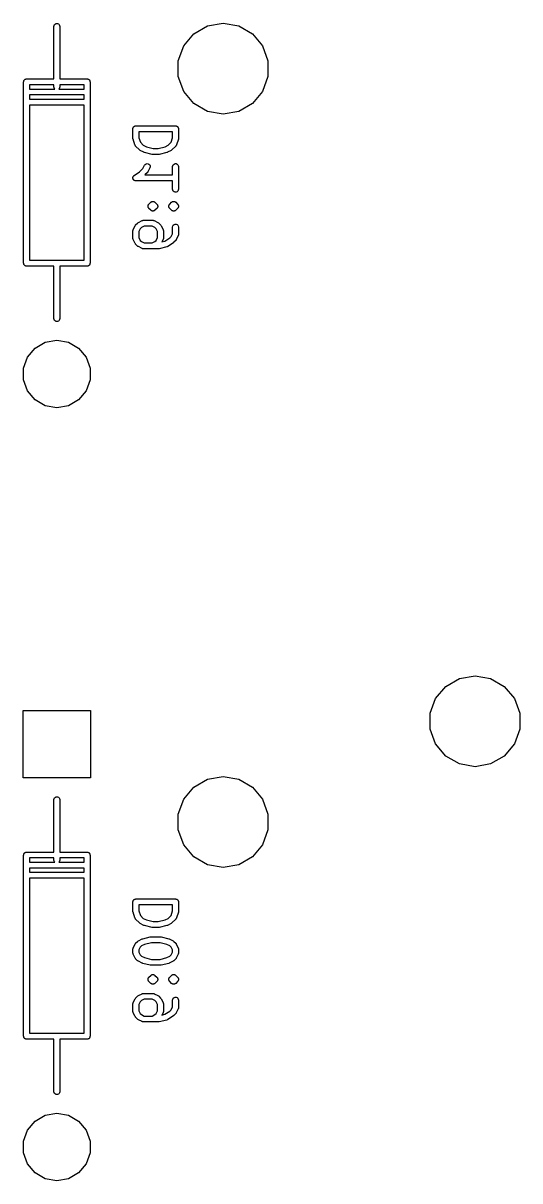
# Model space of a CAD drawing. Extents: x 17 to 274, y -105 to -6.
# Drawn here: x 184.15 to 196.67, y -104.51 to -75.31 of the extents above; entities that cross this region are included whole.
import ezdxf

# ---------------------------------------------------------------- set-up
doc = ezdxf.new("R2010")
doc.units = 0
doc.header["$MEASUREMENT"] = 0
doc.layers.add('BLACK', color=7, linetype='CONTINUOUS')

msp = doc.modelspace()

# ---------------------------------------------------------------- linework, layer by layer
at = {"layer": 'Black'}
for p, q in [((184.94, -75.3493), (184.96, -75.3326)), ((184.96, -75.3326), (184.984, -75.3237)), ((184.984, -75.3237), (185.01, -75.3237)), ((185.01, -75.3237), (185.035, -75.3326)), ((185.035, -75.3326), (185.055, -75.3493)), ((188.798, -75.3818), (189.19, -75.3126)), ((189.19, -75.3126), (189.582, -75.3818)), ((184.922, -75.3975), (184.927, -75.3719)), ((184.922, -76.7195), (184.922, -75.3975)), ((184.927, -75.3719), (184.94, -75.3493)), ((185.055, -75.3493), (185.068, -75.3719)), ((185.068, -75.3719), (185.072, -75.3975)), ((185.072, -75.3975), (185.072, -76.7195)), ((188.196, -75.8863), (188.452, -75.5811)), ((188.452, -75.5811), (188.798, -75.3818)), ((189.582, -75.3818), (189.928, -75.5811)), ((189.928, -75.5811), (190.184, -75.8863)), ((188.06, -76.2608), (188.196, -75.8863)), ((190.184, -75.8863), (190.32, -76.2608)), ((188.06, -76.6592), (188.06, -76.2608)), ((190.32, -76.2608), (190.32, -76.6592)), ((184.16, -76.7945), (184.162, -76.7881)), ((184.16, -81.3665), (184.16, -76.7945)), ((184.162, -76.7815), (184.164, -76.7753)), ((184.162, -76.7881), (184.162, -76.7815)), ((184.164, -76.7753), (184.165, -76.7689)), ((184.165, -76.7689), (184.168, -76.7632)), ((184.168, -76.7632), (184.171, -76.757)), ((184.171, -76.757), (184.175, -76.752)), ((184.175, -76.752), (184.178, -76.7463)), ((184.178, -76.7463), (184.183, -76.7421)), ((184.183, -76.7421), (184.187, -76.7371)), ((184.187, -76.7371), (184.193, -76.7338)), ((184.193, -76.7338), (184.198, -76.7296)), ((184.198, -76.7296), (184.204, -76.7273)), ((184.204, -76.7273), (184.21, -76.724)), ((184.21, -76.724), (184.216, -76.7229)), ((184.216, -76.7229), (184.222, -76.7207)), ((184.222, -76.7207), (184.229, -76.7207)), ((184.229, -76.7207), (184.235, -76.7195)), ((184.235, -76.7195), (184.922, -76.7195)), ((185.072, -76.7195), (185.759, -76.7195)), ((185.759, -76.7195), (185.766, -76.7207)), ((185.766, -76.7207), (185.772, -76.7207)), ((185.772, -76.7207), (185.779, -76.7229)), ((185.779, -76.7229), (185.785, -76.724)), ((185.785, -76.724), (185.791, -76.7273)), ((185.791, -76.7273), (185.797, -76.7296)), ((185.797, -76.7296), (185.802, -76.7338)), ((185.802, -76.7338), (185.808, -76.7371)), ((185.808, -76.7371), (185.812, -76.7421)), ((185.812, -76.7421), (185.817, -76.7463)), ((185.817, -76.7463), (185.82, -76.752)), ((185.82, -76.752), (185.824, -76.757)), ((185.824, -76.757), (185.827, -76.7632)), ((185.827, -76.7632), (185.83, -76.7689)), ((185.83, -76.7689), (185.831, -76.7753)), ((185.831, -76.7753), (185.833, -76.7815)), ((185.833, -76.7815), (185.833, -76.7881)), ((185.833, -76.7881), (185.834, -76.7945)), ((185.834, -76.7945), (185.834, -81.3665)), ((188.196, -77.0337), (188.06, -76.6592)), ((190.32, -76.6592), (190.184, -77.0337)), ((184.31, -76.8695), (184.31, -76.9735)), ((184.922, -76.8695), (184.31, -76.8695)), ((184.31, -76.9735), (184.945, -76.9735)), ((184.922, -76.9215), (184.922, -76.8695)), ((184.927, -76.9472), (184.922, -76.9215)), ((184.94, -76.9697), (184.927, -76.9472)), ((184.945, -76.9735), (184.94, -76.9697)), ((185.055, -76.9697), (185.05, -76.9735)), ((185.05, -76.9735), (185.684, -76.9735)), ((185.068, -76.9472), (185.055, -76.9697)), ((185.072, -76.9215), (185.068, -76.9472)), ((185.072, -76.8695), (185.072, -76.9215)), ((185.684, -76.8695), (185.072, -76.8695)), ((185.684, -76.9735), (185.684, -76.8695)), ((188.452, -77.3389), (188.196, -77.0337)), ((190.184, -77.0337), (189.928, -77.3389)), ((184.31, -77.1235), (184.31, -77.2275)), ((185.684, -77.1235), (184.31, -77.1235)), ((184.31, -77.2275), (185.684, -77.2275)), ((184.31, -77.3775), (184.31, -81.2915)), ((185.684, -77.3775), (184.31, -77.3775)), ((185.684, -77.2275), (185.684, -77.1235)), ((185.684, -81.2915), (185.684, -77.3775)), ((188.798, -77.5382), (188.452, -77.3389)), ((189.928, -77.3389), (189.582, -77.5382)), ((189.19, -77.6074), (188.798, -77.5382)), ((189.582, -77.5382), (189.19, -77.6074)), ((186.916, -77.9651), (186.918, -77.9589)), ((186.918, -77.9589), (186.919, -77.9525)), ((186.919, -77.9525), (186.923, -77.9468)), ((186.923, -77.9468), (186.925, -77.9406)), ((186.925, -77.9406), (186.929, -77.9356)), ((186.929, -77.9356), (186.932, -77.9299)), ((186.932, -77.9299), (186.937, -77.9257)), ((186.937, -77.9257), (186.942, -77.9207)), ((186.942, -77.9207), (186.947, -77.9174)), ((186.947, -77.9174), (186.952, -77.9132)), ((186.952, -77.9132), (186.959, -77.9109)), ((186.959, -77.9109), (186.964, -77.9077)), ((186.964, -77.9077), (186.971, -77.9065)), ((186.971, -77.9065), (186.977, -77.9043)), ((186.977, -77.9043), (186.983, -77.9043)), ((186.983, -77.9043), (186.99, -77.9031)), ((186.99, -77.9031), (187.99, -77.9031)), ((187.99, -77.9031), (187.996, -77.9043)), ((187.996, -77.9043), (188.003, -77.9043)), ((188.003, -77.9043), (188.009, -77.9065)), ((188.009, -77.9065), (188.015, -77.9077)), ((188.015, -77.9077), (188.021, -77.9109)), ((188.021, -77.9109), (188.027, -77.9132)), ((188.027, -77.9132), (188.032, -77.9174)), ((188.032, -77.9174), (188.038, -77.9207)), ((188.038, -77.9207), (188.042, -77.9257)), ((188.042, -77.9257), (188.047, -77.9299)), ((188.047, -77.9299), (188.051, -77.9356)), ((188.051, -77.9356), (188.055, -77.9406)), ((188.055, -77.9406), (188.057, -77.9468)), ((188.057, -77.9468), (188.06, -77.9525)), ((188.06, -77.9525), (188.061, -77.9589)), ((188.061, -77.9589), (188.064, -77.9651)), ((186.915, -77.9781), (186.916, -77.9717)), ((186.915, -78.2162), (186.915, -77.9781)), ((186.917, -78.2281), (186.915, -78.2162)), ((186.916, -77.9717), (186.916, -77.9651)), ((186.919, -78.24), (186.917, -78.2281)), ((186.966, -78.3828), (186.919, -78.24)), ((187.065, -78.0531), (187.065, -78.2041)), ((187.915, -78.0531), (187.065, -78.0531)), ((187.065, -78.2041), (187.103, -78.3186)), ((187.877, -78.3186), (187.915, -78.2041)), ((187.915, -78.2041), (187.915, -78.0531)), ((188.061, -78.24), (188.013, -78.3828)), ((188.063, -78.2281), (188.061, -78.24)), ((188.065, -78.2162), (188.063, -78.2281)), ((188.064, -77.9651), (188.064, -77.9717)), ((188.064, -77.9717), (188.065, -77.9781)), ((188.065, -77.9781), (188.065, -78.2162)), ((186.968, -78.3866), (186.966, -78.3828)), ((186.969, -78.3908), (186.968, -78.3866)), ((186.975, -78.398), (186.969, -78.3908)), ((186.979, -78.4057), (186.975, -78.398)), ((186.982, -78.4086), (186.979, -78.4057)), ((186.984, -78.4121), (186.982, -78.4086)), ((187.08, -78.5074), (186.984, -78.4121)), ((187.09, -78.5143), (187.08, -78.5074)), ((187.099, -78.5214), (187.09, -78.5143)), ((187.194, -78.569), (187.099, -78.5214)), ((187.103, -78.3186), (187.177, -78.3927)), ((187.177, -78.3927), (187.254, -78.4312)), ((187.254, -78.4312), (187.428, -78.4746)), ((187.428, -78.4746), (187.552, -78.4746)), ((187.552, -78.4746), (187.726, -78.4312)), ((187.726, -78.4312), (187.803, -78.3927)), ((187.881, -78.5214), (187.785, -78.569)), ((187.803, -78.3927), (187.877, -78.3186)), ((187.89, -78.5142), (187.881, -78.5214)), ((187.9, -78.5074), (187.89, -78.5142)), ((187.995, -78.4121), (187.9, -78.5074)), ((187.998, -78.4086), (187.995, -78.4121)), ((188.001, -78.4057), (187.998, -78.4086)), ((188.005, -78.398), (188.001, -78.4057)), ((188.01, -78.3908), (188.005, -78.398)), ((188.011, -78.3866), (188.01, -78.3908)), ((188.013, -78.3828), (188.011, -78.3866)), ((187.202, -78.5714), (187.194, -78.569)), ((187.21, -78.5747), (187.202, -78.5714)), ((187.4, -78.6223), (187.21, -78.5747)), ((187.409, -78.623), (187.4, -78.6223)), ((187.418, -78.6246), (187.409, -78.623)), ((187.561, -78.6246), (187.418, -78.6246)), ((187.57, -78.623), (187.561, -78.6246)), ((187.579, -78.6223), (187.57, -78.623)), ((187.77, -78.5747), (187.579, -78.6223)), ((187.777, -78.5714), (187.77, -78.5747)), ((187.785, -78.569), (187.777, -78.5714)), ((186.948, -79.1538), (187.085, -79.0627)), ((187.085, -79.0627), (187.166, -78.9813)), ((187.166, -78.9813), (187.208, -78.897)), ((187.208, -78.897), (187.224, -78.8761)), ((187.281, -79.0788), (187.219, -79.1412)), ((187.224, -78.8761), (187.246, -78.8617)), ((187.246, -78.8617), (187.271, -78.8557)), ((187.271, -78.8557), (187.297, -78.8586)), ((187.288, -79.0689), (187.281, -79.0788)), ((187.295, -79.0593), (187.288, -79.0689)), ((187.343, -78.9641), (187.295, -79.0593)), ((187.297, -78.8586), (187.32, -78.8703)), ((187.32, -78.8703), (187.338, -78.8892)), ((187.338, -78.8892), (187.349, -78.9131)), ((187.35, -78.9391), (187.343, -78.9641)), ((187.349, -78.9131), (187.35, -78.9391)), ((187.915, -78.9305), (187.919, -78.9049)), ((187.915, -79.1412), (187.915, -78.9305)), ((187.919, -78.9049), (187.932, -78.8823)), ((187.932, -78.8823), (187.952, -78.8656)), ((187.952, -78.8656), (187.977, -78.8567)), ((187.977, -78.8567), (188.003, -78.8567)), ((188.003, -78.8567), (188.027, -78.8656)), ((188.027, -78.8656), (188.047, -78.8823)), ((188.047, -78.8823), (188.06, -78.9049)), ((188.06, -78.9049), (188.065, -78.9305)), ((188.065, -78.9305), (188.065, -79.5019)), ((186.915, -79.2211), (186.916, -79.2122)), ((186.916, -79.2251), (186.915, -79.2211)), ((186.916, -79.2032), (186.917, -79.1993)), ((186.916, -79.2122), (186.916, -79.2032)), ((186.916, -79.2293), (186.916, -79.2251)), ((186.919, -79.2377), (186.916, -79.2293)), ((186.917, -79.1993), (186.918, -79.1952)), ((186.918, -79.1952), (186.922, -79.1871)), ((186.921, -79.2464), (186.919, -79.2377)), ((186.923, -79.2498), (186.921, -79.2464)), ((186.922, -79.1871), (186.925, -79.1787)), ((186.925, -79.2537), (186.923, -79.2498)), ((186.925, -79.1787), (186.928, -79.1755)), ((186.931, -79.2606), (186.925, -79.2537)), ((186.928, -79.1755), (186.929, -79.1718)), ((186.929, -79.1718), (186.936, -79.1656)), ((186.936, -79.268), (186.931, -79.2606)), ((186.936, -79.1656), (186.942, -79.1588)), ((186.939, -79.2705), (186.936, -79.268)), ((186.942, -79.2737), (186.939, -79.2705)), ((186.942, -79.1588), (186.945, -79.1567)), ((186.949, -79.2782), (186.942, -79.2737)), ((186.945, -79.1567), (186.948, -79.1538)), ((186.957, -79.2835), (186.949, -79.2782)), ((186.961, -79.2846), (186.957, -79.2835)), ((186.964, -79.2867), (186.961, -79.2846)), ((186.973, -79.2883), (186.964, -79.2867)), ((186.982, -79.2908), (186.973, -79.2883)), ((186.986, -79.2905), (186.982, -79.2908)), ((186.99, -79.2912), (186.986, -79.2905)), ((187.915, -79.2912), (186.99, -79.2912)), ((187.219, -79.1412), (187.915, -79.1412)), ((187.915, -79.5019), (187.915, -79.2912)), ((187.919, -79.5276), (187.915, -79.5019)), ((187.932, -79.5502), (187.919, -79.5276)), ((187.952, -79.5669), (187.932, -79.5502)), ((187.977, -79.5758), (187.952, -79.5669)), ((188.003, -79.5758), (187.977, -79.5758)), ((188.027, -79.5669), (188.003, -79.5758)), ((188.047, -79.5502), (188.027, -79.5669)), ((188.06, -79.5276), (188.047, -79.5502)), ((188.065, -79.5019), (188.06, -79.5276)), ((187.296, -79.924), (187.297, -79.9208)), ((187.297, -79.9305), (187.296, -79.924)), ((187.296, -79.9371), (187.297, -79.9305)), ((187.297, -79.9402), (187.296, -79.9371)), ((187.297, -79.9175), (187.298, -79.9144)), ((187.297, -79.9208), (187.297, -79.9175)), ((187.297, -79.9435), (187.297, -79.9402)), ((187.298, -79.9466), (187.297, -79.9435)), ((187.298, -79.9111), (187.301, -79.9052)), ((187.298, -79.9144), (187.298, -79.9111)), ((187.298, -79.9499), (187.298, -79.9466)), ((187.301, -79.9559), (187.298, -79.9499)), ((187.301, -79.9052), (187.303, -79.8988)), ((187.303, -79.9622), (187.301, -79.9559)), ((187.303, -79.8988), (187.305, -79.8961)), ((187.305, -79.9649), (187.303, -79.9622)), ((187.305, -79.8961), (187.306, -79.893)), ((187.306, -79.968), (187.305, -79.9649)), ((187.306, -79.893), (187.308, -79.8905)), ((187.308, -79.9705), (187.306, -79.968)), ((187.308, -79.8905), (187.309, -79.8875)), ((187.309, -79.9735), (187.308, -79.9705)), ((187.309, -79.8875), (187.314, -79.8829)), ((187.314, -79.9782), (187.309, -79.9735)), ((187.314, -79.8829), (187.318, -79.8775)), ((187.318, -79.9836), (187.314, -79.9782)), ((187.318, -79.8775), (187.365, -79.8299)), ((187.365, -80.0312), (187.318, -79.9836)), ((187.365, -79.8299), (187.371, -79.8261)), ((187.371, -79.8261), (187.375, -79.8215)), ((187.375, -79.8215), (187.381, -79.8187)), ((187.381, -79.8187), (187.387, -79.8149)), ((187.387, -79.8149), (187.393, -79.8132)), ((187.393, -79.8132), (187.399, -79.8105)), ((187.399, -79.8105), (187.406, -79.8099)), ((187.406, -79.8099), (187.412, -79.8082)), ((187.412, -79.8082), (187.418, -79.8088)), ((187.418, -79.8088), (187.425, -79.8082)), ((187.425, -79.8082), (187.431, -79.8099)), ((187.431, -79.8099), (187.438, -79.8105)), ((187.438, -79.8105), (187.444, -79.8132)), ((187.444, -79.8132), (187.45, -79.8149)), ((187.45, -79.8149), (187.455, -79.8187)), ((187.455, -79.8187), (187.461, -79.8215)), ((187.461, -79.8215), (187.466, -79.8261)), ((187.466, -79.8261), (187.471, -79.8299)), ((187.471, -79.8299), (187.519, -79.8775)), ((187.519, -79.9836), (187.471, -80.0312)), ((187.519, -79.8775), (187.523, -79.8829)), ((187.523, -79.9782), (187.519, -79.9836)), ((187.523, -79.8829), (187.527, -79.8875)), ((187.527, -79.9735), (187.523, -79.9782)), ((187.527, -79.8875), (187.529, -79.8905)), ((187.529, -79.9705), (187.527, -79.9735)), ((187.529, -79.8905), (187.531, -79.893)), ((187.531, -79.968), (187.529, -79.9705)), ((187.531, -79.893), (187.532, -79.8961)), ((187.532, -79.9649), (187.531, -79.968)), ((187.532, -79.8961), (187.534, -79.8988)), ((187.534, -79.9622), (187.532, -79.9649)), ((187.534, -79.8988), (187.536, -79.9052)), ((187.536, -79.9559), (187.534, -79.9622)), ((187.536, -79.9052), (187.538, -79.9111)), ((187.538, -79.9499), (187.536, -79.9559)), ((187.538, -79.9111), (187.539, -79.9144)), ((187.539, -79.9466), (187.538, -79.9499)), ((187.539, -79.9144), (187.54, -79.9175)), ((187.54, -79.9435), (187.539, -79.9466)), ((187.54, -79.9175), (187.54, -79.9208)), ((187.54, -79.9208), (187.541, -79.924)), ((187.541, -79.924), (187.54, -79.9305)), ((187.54, -79.9305), (187.541, -79.9371)), ((187.541, -79.9371), (187.54, -79.9402)), ((187.54, -79.9402), (187.54, -79.9435)), ((187.82, -79.924), (187.821, -79.9208)), ((187.82, -79.9305), (187.82, -79.924)), ((187.82, -79.9371), (187.82, -79.9305)), ((187.821, -79.9402), (187.82, -79.9371)), ((187.821, -79.9175), (187.822, -79.9144)), ((187.821, -79.9208), (187.821, -79.9175)), ((187.821, -79.9435), (187.821, -79.9402)), ((187.822, -79.9466), (187.821, -79.9435)), ((187.822, -79.9111), (187.825, -79.9052)), ((187.822, -79.9144), (187.822, -79.9111)), ((187.822, -79.9499), (187.822, -79.9466)), ((187.825, -79.9559), (187.822, -79.9499)), ((187.825, -79.9052), (187.827, -79.8988)), ((187.827, -79.9622), (187.825, -79.9559)), ((187.827, -79.8988), (187.829, -79.8961)), ((187.829, -79.9649), (187.827, -79.9622)), ((187.829, -79.8961), (187.83, -79.893)), ((187.83, -79.968), (187.829, -79.9649)), ((187.83, -79.893), (187.832, -79.8905)), ((187.832, -79.9705), (187.83, -79.968)), ((187.832, -79.8905), (187.833, -79.8875)), ((187.833, -79.9735), (187.832, -79.9705)), ((187.833, -79.8875), (187.838, -79.8829)), ((187.838, -79.9782), (187.833, -79.9735)), ((187.838, -79.8829), (187.842, -79.8775)), ((187.842, -79.9836), (187.838, -79.9782)), ((187.842, -79.8775), (187.889, -79.8299)), ((187.889, -80.0312), (187.842, -79.9836)), ((187.889, -79.8299), (187.895, -79.8261)), ((187.895, -79.8261), (187.899, -79.8215)), ((187.899, -79.8215), (187.905, -79.8187)), ((187.905, -79.8187), (187.911, -79.8149)), ((187.911, -79.8149), (187.917, -79.8132)), ((187.917, -79.8132), (187.923, -79.8105)), ((187.923, -79.8105), (187.929, -79.8099)), ((187.929, -79.8099), (187.936, -79.8082)), ((187.936, -79.8082), (187.942, -79.8088)), ((187.942, -79.8088), (187.949, -79.8082)), ((187.949, -79.8082), (187.955, -79.8099)), ((187.955, -79.8099), (187.962, -79.8105)), ((187.962, -79.8105), (187.968, -79.8132)), ((187.968, -79.8132), (187.974, -79.8149)), ((187.974, -79.8149), (187.979, -79.8187)), ((187.979, -79.8187), (187.985, -79.8215)), ((187.985, -79.8215), (187.99, -79.8261)), ((187.99, -79.8261), (187.995, -79.8299)), ((187.995, -79.8299), (188.043, -79.8775)), ((188.043, -79.9836), (187.995, -80.0312)), ((188.043, -79.8775), (188.047, -79.8829)), ((188.047, -79.9782), (188.043, -79.9836)), ((188.047, -79.8829), (188.051, -79.8875)), ((188.051, -79.9735), (188.047, -79.9782)), ((188.051, -79.8875), (188.053, -79.8905)), ((188.053, -79.9705), (188.051, -79.9735)), ((188.053, -79.8905), (188.055, -79.893)), ((188.055, -79.968), (188.053, -79.9705)), ((188.055, -79.893), (188.056, -79.8961)), ((188.056, -79.9649), (188.055, -79.968)), ((188.056, -79.8961), (188.058, -79.8988)), ((188.058, -79.9622), (188.056, -79.9649)), ((188.058, -79.8988), (188.06, -79.9052)), ((188.06, -79.9559), (188.058, -79.9622)), ((188.06, -79.9052), (188.062, -79.9111)), ((188.062, -79.9499), (188.06, -79.9559)), ((188.062, -79.9111), (188.063, -79.9144)), ((188.063, -79.9466), (188.062, -79.9499)), ((188.063, -79.9144), (188.064, -79.9175)), ((188.064, -79.9435), (188.063, -79.9466)), ((188.064, -79.9175), (188.064, -79.9208)), ((188.064, -79.9208), (188.065, -79.924)), ((188.065, -79.924), (188.064, -79.9305)), ((188.064, -79.9305), (188.065, -79.9371)), ((188.065, -79.9371), (188.064, -79.9402)), ((188.064, -79.9402), (188.064, -79.9435)), ((187.052, -80.3396), (187.147, -80.292)), ((187.147, -80.292), (187.151, -80.2908)), ((187.151, -80.2908), (187.155, -80.2886)), ((187.155, -80.2886), (187.163, -80.2871)), ((187.163, -80.2871), (187.172, -80.2846)), ((187.172, -80.2846), (187.176, -80.2848)), ((187.176, -80.2848), (187.18, -80.2841)), ((187.18, -80.2841), (187.418, -80.2841)), ((187.371, -80.0349), (187.365, -80.0312)), ((187.375, -80.0396), (187.371, -80.0349)), ((187.381, -80.0423), (187.375, -80.0396)), ((187.387, -80.0461), (187.381, -80.0423)), ((187.393, -80.0478), (187.387, -80.0461)), ((187.399, -80.0506), (187.393, -80.0478)), ((187.406, -80.0512), (187.399, -80.0506)), ((187.412, -80.0529), (187.406, -80.0512)), ((187.418, -80.0523), (187.412, -80.0529)), ((187.425, -80.0529), (187.418, -80.0523)), ((187.418, -80.2841), (187.423, -80.2848)), ((187.423, -80.2848), (187.427, -80.2846)), ((187.431, -80.0512), (187.425, -80.0529)), ((187.427, -80.2846), (187.435, -80.2871)), ((187.438, -80.0506), (187.431, -80.0512)), ((187.435, -80.2871), (187.444, -80.2886)), ((187.444, -80.0478), (187.438, -80.0506)), ((187.45, -80.0461), (187.444, -80.0478)), ((187.444, -80.2886), (187.448, -80.2908)), ((187.448, -80.2908), (187.452, -80.292)), ((187.455, -80.0423), (187.45, -80.0461)), ((187.452, -80.292), (187.547, -80.3396)), ((187.461, -80.0396), (187.455, -80.0423)), ((187.466, -80.0349), (187.461, -80.0396)), ((187.471, -80.0312), (187.466, -80.0349)), ((187.895, -80.0349), (187.889, -80.0312)), ((187.899, -80.0396), (187.895, -80.0349)), ((187.905, -80.0423), (187.899, -80.0396)), ((187.911, -80.0461), (187.905, -80.0423)), ((187.917, -80.0478), (187.911, -80.0461)), ((187.923, -80.0506), (187.917, -80.0478)), ((187.929, -80.0512), (187.923, -80.0506)), ((187.936, -80.0529), (187.929, -80.0512)), ((187.942, -80.0523), (187.936, -80.0529)), ((187.949, -80.0529), (187.942, -80.0523)), ((187.955, -80.0512), (187.949, -80.0529)), ((187.962, -80.0506), (187.955, -80.0512)), ((187.968, -80.0478), (187.962, -80.0506)), ((187.974, -80.0461), (187.968, -80.0478)), ((187.979, -80.0423), (187.974, -80.0461)), ((187.985, -80.0396), (187.979, -80.0423)), ((187.99, -80.0349), (187.985, -80.0396)), ((187.995, -80.0312), (187.99, -80.0349)), ((186.915, -80.541), (186.918, -80.5326)), ((186.916, -80.5453), (186.915, -80.541)), ((186.915, -80.5496), (186.916, -80.5453)), ((186.915, -80.74), (186.915, -80.5496)), ((186.918, -80.5326), (186.919, -80.5239)), ((186.919, -80.5239), (186.922, -80.5202)), ((186.922, -80.5202), (186.923, -80.516)), ((186.923, -80.516), (186.97, -80.4208)), ((186.97, -80.4208), (186.978, -80.4111)), ((186.978, -80.4111), (186.984, -80.4013)), ((186.984, -80.4013), (187.032, -80.3537)), ((187.032, -80.3537), (187.042, -80.3468)), ((187.042, -80.3468), (187.052, -80.3396)), ((187.099, -80.4988), (187.065, -80.5673)), ((187.065, -80.5673), (187.065, -80.7223)), ((187.13, -80.4683), (187.099, -80.4988)), ((187.198, -80.4341), (187.13, -80.4683)), ((187.401, -80.4341), (187.198, -80.4341)), ((187.469, -80.4683), (187.401, -80.4341)), ((187.5, -80.4988), (187.469, -80.4683)), ((187.534, -80.5673), (187.5, -80.4988)), ((187.534, -80.7223), (187.534, -80.5673)), ((187.547, -80.3396), (187.557, -80.3468)), ((187.557, -80.3468), (187.567, -80.3537)), ((187.567, -80.3537), (187.614, -80.4013)), ((187.614, -80.4013), (187.621, -80.4111)), ((187.621, -80.4111), (187.628, -80.4208)), ((187.628, -80.4208), (187.676, -80.516)), ((187.676, -80.516), (187.677, -80.5202)), ((187.677, -80.5202), (187.679, -80.5239)), ((187.679, -80.5239), (187.681, -80.5326)), ((187.681, -80.5326), (187.683, -80.541)), ((187.683, -80.541), (187.683, -80.5453)), ((187.683, -80.5453), (187.684, -80.5496)), ((187.684, -80.5496), (187.684, -80.74)), ((187.915, -80.4543), (187.919, -80.4287)), ((187.915, -80.6271), (187.915, -80.4543)), ((187.919, -80.4287), (187.932, -80.4061)), ((187.932, -80.4061), (187.952, -80.3894)), ((187.952, -80.3894), (187.977, -80.3805)), ((187.977, -80.3805), (188.003, -80.3805)), ((188.003, -80.3805), (188.027, -80.3894)), ((188.027, -80.3894), (188.047, -80.4061)), ((188.047, -80.4061), (188.06, -80.4287)), ((188.06, -80.4287), (188.065, -80.4543)), ((188.065, -80.4543), (188.065, -80.6448)), ((186.916, -80.7443), (186.915, -80.74)), ((186.915, -80.7486), (186.916, -80.7443)), ((186.918, -80.757), (186.915, -80.7486)), ((186.919, -80.7657), (186.918, -80.757)), ((186.922, -80.7694), (186.919, -80.7657)), ((186.923, -80.7736), (186.922, -80.7694)), ((186.97, -80.8688), (186.923, -80.7736)), ((186.978, -80.8785), (186.97, -80.8688)), ((186.984, -80.8883), (186.978, -80.8785)), ((187.065, -80.7223), (187.099, -80.7909)), ((187.099, -80.7909), (187.13, -80.8213)), ((187.13, -80.8213), (187.198, -80.8555)), ((187.198, -80.8555), (187.401, -80.8555)), ((187.401, -80.8555), (187.469, -80.8213)), ((187.469, -80.8213), (187.5, -80.7909)), ((187.5, -80.7909), (187.534, -80.7223)), ((187.676, -80.7736), (187.647, -80.8318)), ((187.647, -80.8318), (187.721, -80.8133)), ((187.677, -80.7694), (187.676, -80.7736)), ((187.679, -80.7657), (187.677, -80.7694)), ((187.681, -80.757), (187.679, -80.7657)), ((187.683, -80.7486), (187.681, -80.757)), ((187.684, -80.74), (187.683, -80.7443)), ((187.683, -80.7443), (187.683, -80.7486)), ((187.721, -80.8133), (187.847, -80.7294)), ((187.936, -80.8501), (187.793, -80.9453)), ((187.847, -80.7294), (187.881, -80.6956)), ((187.881, -80.6956), (187.915, -80.6271)), ((187.942, -80.8449), (187.936, -80.8501)), ((187.948, -80.8407), (187.942, -80.8449)), ((187.995, -80.7931), (187.948, -80.8407)), ((188.002, -80.7832), (187.995, -80.7931)), ((188.009, -80.7736), (188.002, -80.7832)), ((188.057, -80.6783), (188.009, -80.7736)), ((188.058, -80.6742), (188.057, -80.6783)), ((188.06, -80.6705), (188.058, -80.6742)), ((188.062, -80.6618), (188.06, -80.6705)), ((188.064, -80.6534), (188.062, -80.6618)), ((188.065, -80.6448), (188.064, -80.6491)), ((188.064, -80.6491), (188.064, -80.6534)), ((187.032, -80.9359), (186.984, -80.8883)), ((187.042, -80.9428), (187.032, -80.9359)), ((187.052, -80.95), (187.042, -80.9428)), ((187.147, -80.9976), (187.052, -80.95)), ((187.151, -80.9988), (187.147, -80.9976)), ((187.155, -81.001), (187.151, -80.9988)), ((187.163, -81.0025), (187.155, -81.001)), ((187.172, -81.005), (187.163, -81.0025)), ((187.176, -81.0048), (187.172, -81.005)), ((187.18, -81.0055), (187.176, -81.0048)), ((187.561, -81.0055), (187.18, -81.0055)), ((187.57, -81.0039), (187.561, -81.0055)), ((187.579, -81.0033), (187.57, -81.0039)), ((187.77, -80.9557), (187.579, -81.0033)), ((187.782, -80.9505), (187.77, -80.9557)), ((187.793, -80.9453), (187.782, -80.9505)), ((184.162, -81.373), (184.16, -81.3665)), ((184.162, -81.3795), (184.162, -81.373)), ((184.164, -81.3857), (184.162, -81.3795)), ((184.165, -81.3922), (184.164, -81.3857)), ((184.168, -81.3979), (184.165, -81.3922)), ((184.171, -81.404), (184.168, -81.3979)), ((184.175, -81.409), (184.171, -81.404)), ((184.178, -81.4147), (184.175, -81.409)), ((184.183, -81.4189), (184.178, -81.4147)), ((184.187, -81.424), (184.183, -81.4189)), ((184.193, -81.4273), (184.187, -81.424)), ((184.198, -81.4315), (184.193, -81.4273)), ((184.204, -81.4337), (184.198, -81.4315)), ((184.21, -81.437), (184.204, -81.4337)), ((184.216, -81.4381), (184.21, -81.437)), ((184.222, -81.4404), (184.216, -81.4381)), ((184.229, -81.4404), (184.222, -81.4404)), ((184.235, -81.4415), (184.229, -81.4404)), ((184.922, -81.4415), (184.235, -81.4415)), ((184.31, -81.2915), (185.684, -81.2915)), ((184.922, -82.7635), (184.922, -81.4415)), ((185.759, -81.4415), (185.072, -81.4415)), ((185.072, -81.4415), (185.072, -82.7635)), ((185.766, -81.4404), (185.759, -81.4415)), ((185.772, -81.4404), (185.766, -81.4404)), ((185.779, -81.4381), (185.772, -81.4404)), ((185.785, -81.437), (185.779, -81.4381)), ((185.791, -81.4337), (185.785, -81.437)), ((185.797, -81.4315), (185.791, -81.4337)), ((185.802, -81.4273), (185.797, -81.4315)), ((185.808, -81.424), (185.802, -81.4273)), ((185.812, -81.4189), (185.808, -81.424)), ((185.817, -81.4147), (185.812, -81.4189)), ((185.82, -81.409), (185.817, -81.4147)), ((185.824, -81.404), (185.82, -81.409)), ((185.827, -81.3979), (185.824, -81.404)), ((185.83, -81.3922), (185.827, -81.3979)), ((185.831, -81.3857), (185.83, -81.3922)), ((185.833, -81.3795), (185.831, -81.3857)), ((185.834, -81.3665), (185.833, -81.373)), ((185.833, -81.373), (185.833, -81.3795)), ((184.927, -82.7892), (184.922, -82.7635)), ((184.94, -82.8117), (184.927, -82.7892)), ((184.96, -82.8285), (184.94, -82.8117)), ((184.984, -82.8374), (184.96, -82.8285)), ((185.01, -82.8374), (184.984, -82.8374)), ((185.035, -82.8285), (185.01, -82.8374)), ((185.055, -82.8117), (185.035, -82.8285)), ((185.068, -82.7892), (185.055, -82.8117)), ((185.072, -82.7635), (185.068, -82.7892)), ((184.259, -83.7341), (184.449, -83.5072)), ((184.449, -83.5072), (184.706, -83.3591)), ((184.706, -83.3591), (184.997, -83.3076)), ((184.997, -83.3076), (185.289, -83.3591)), ((185.289, -83.3591), (185.546, -83.5072)), ((185.546, -83.5072), (185.736, -83.7341)), ((184.158, -84.0124), (184.259, -83.7341)), ((185.736, -83.7341), (185.837, -84.0124)), ((184.158, -84.3086), (184.158, -84.0124)), ((185.837, -84.0124), (185.837, -84.3086)), ((184.259, -84.587), (184.158, -84.3086)), ((185.837, -84.3086), (185.736, -84.587)), ((184.449, -84.8139), (184.259, -84.587)), ((185.736, -84.587), (185.546, -84.8139)), ((184.706, -84.962), (184.449, -84.8139)), ((184.997, -85.0134), (184.706, -84.962)), ((185.289, -84.962), (184.997, -85.0134)), ((185.546, -84.8139), (185.289, -84.962)), ((194.802, -92.0411), (195.148, -91.8418)), ((195.148, -91.8418), (195.54, -91.7726)), ((195.54, -91.7726), (195.932, -91.8418)), ((195.932, -91.8418), (196.278, -92.0411)), ((194.546, -92.3463), (194.802, -92.0411)), ((196.278, -92.0411), (196.534, -92.3463)), ((194.41, -92.7208), (194.546, -92.3463)), ((196.534, -92.3463), (196.67, -92.7208)), ((184.148, -94.3501), (184.148, -92.6509)), ((184.148, -92.6509), (185.847, -92.6509)), ((185.847, -92.6509), (185.847, -94.3501)), ((194.41, -93.1192), (194.41, -92.7208)), ((196.67, -92.7208), (196.67, -93.1192)), ((194.546, -93.4937), (194.41, -93.1192)), ((196.67, -93.1192), (196.534, -93.4937)), ((194.802, -93.7989), (194.546, -93.4937)), ((196.534, -93.4937), (196.278, -93.7989)), ((195.148, -93.9982), (194.802, -93.7989)), ((195.54, -94.0674), (195.148, -93.9982)), ((195.932, -93.9982), (195.54, -94.0674)), ((196.278, -93.7989), (195.932, -93.9982)), ((188.798, -94.3818), (189.19, -94.3126)), ((189.19, -94.3126), (189.582, -94.3818)), ((185.847, -94.3501), (184.148, -94.3501)), ((188.196, -94.8863), (188.452, -94.5811)), ((188.452, -94.5811), (188.798, -94.3818)), ((189.582, -94.3818), (189.928, -94.5811)), ((189.928, -94.5811), (190.184, -94.8863)), ((184.922, -94.8975), (184.927, -94.8719)), ((184.922, -96.2195), (184.922, -94.8975)), ((184.927, -94.8719), (184.94, -94.8493)), ((184.94, -94.8493), (184.96, -94.8326)), ((184.96, -94.8326), (184.984, -94.8237)), ((184.984, -94.8237), (185.01, -94.8237)), ((185.01, -94.8237), (185.035, -94.8326)), ((185.035, -94.8326), (185.055, -94.8493)), ((185.055, -94.8493), (185.068, -94.8719)), ((185.068, -94.8719), (185.072, -94.8975)), ((185.072, -94.8975), (185.072, -96.2195)), ((188.06, -95.2608), (188.196, -94.8863)), ((190.184, -94.8863), (190.32, -95.2608)), ((188.06, -95.6592), (188.06, -95.2608)), ((190.32, -95.2608), (190.32, -95.6592)), ((188.196, -96.0337), (188.06, -95.6592)), ((190.32, -95.6592), (190.184, -96.0337)), ((188.452, -96.3389), (188.196, -96.0337)), ((190.184, -96.0337), (189.928, -96.3389)), ((184.16, -96.2945), (184.162, -96.2881)), ((184.16, -100.867), (184.16, -96.2945)), ((184.162, -96.2815), (184.164, -96.2753)), ((184.162, -96.2881), (184.162, -96.2815)), ((184.164, -96.2753), (184.165, -96.2689)), ((184.165, -96.2689), (184.168, -96.2632)), ((184.168, -96.2632), (184.171, -96.257)), ((184.171, -96.257), (184.175, -96.252)), ((184.175, -96.252), (184.178, -96.2463)), ((184.178, -96.2463), (184.183, -96.2421)), ((184.183, -96.2421), (184.187, -96.2371)), ((184.187, -96.2371), (184.193, -96.2338)), ((184.193, -96.2338), (184.198, -96.2296)), ((184.198, -96.2296), (184.204, -96.2273)), ((184.204, -96.2273), (184.21, -96.224)), ((184.21, -96.224), (184.216, -96.2229)), ((184.216, -96.2229), (184.222, -96.2207)), ((184.222, -96.2207), (184.229, -96.2207)), ((184.229, -96.2207), (184.235, -96.2195)), ((184.235, -96.2195), (184.922, -96.2195)), ((185.072, -96.2195), (185.759, -96.2195)), ((185.759, -96.2195), (185.766, -96.2207)), ((185.766, -96.2207), (185.772, -96.2207)), ((185.772, -96.2207), (185.779, -96.2229)), ((185.779, -96.2229), (185.785, -96.224)), ((185.785, -96.224), (185.791, -96.2273)), ((185.791, -96.2273), (185.797, -96.2296)), ((185.797, -96.2296), (185.802, -96.2338)), ((185.802, -96.2338), (185.808, -96.2371)), ((185.808, -96.2371), (185.812, -96.2421)), ((185.812, -96.2421), (185.817, -96.2463)), ((185.817, -96.2463), (185.82, -96.252)), ((185.82, -96.252), (185.824, -96.257)), ((185.824, -96.257), (185.827, -96.2632)), ((185.827, -96.2632), (185.83, -96.2689)), ((185.83, -96.2689), (185.831, -96.2753)), ((185.831, -96.2753), (185.833, -96.2815)), ((185.833, -96.2815), (185.833, -96.2881)), ((185.833, -96.2881), (185.834, -96.2945)), ((185.834, -96.2945), (185.834, -100.867)), ((188.798, -96.5382), (188.452, -96.3389)), ((189.928, -96.3389), (189.582, -96.5382)), ((184.31, -96.3695), (184.31, -96.4735)), ((184.922, -96.3695), (184.31, -96.3695)), ((184.31, -96.4735), (184.945, -96.4735)), ((184.31, -96.6235), (184.31, -96.7275)), ((185.684, -96.6235), (184.31, -96.6235)), ((184.922, -96.4215), (184.922, -96.3695)), ((184.927, -96.4472), (184.922, -96.4215)), ((184.94, -96.4697), (184.927, -96.4472)), ((184.945, -96.4735), (184.94, -96.4697)), ((185.055, -96.4697), (185.05, -96.4735)), ((185.05, -96.4735), (185.684, -96.4735)), ((185.068, -96.4472), (185.055, -96.4697)), ((185.072, -96.4215), (185.068, -96.4472)), ((185.072, -96.3695), (185.072, -96.4215)), ((185.684, -96.3695), (185.072, -96.3695)), ((185.684, -96.4735), (185.684, -96.3695)), ((185.684, -96.7275), (185.684, -96.6235)), ((189.19, -96.6074), (188.798, -96.5382)), ((189.582, -96.5382), (189.19, -96.6074)), ((184.31, -96.7275), (185.684, -96.7275)), ((184.31, -96.8775), (184.31, -100.792)), ((185.684, -96.8775), (184.31, -96.8775)), ((185.684, -100.792), (185.684, -96.8775)), ((186.915, -97.4781), (186.916, -97.4717)), ((186.915, -97.7162), (186.915, -97.4781)), ((186.916, -97.4651), (186.918, -97.4589)), ((186.916, -97.4717), (186.916, -97.4651)), ((186.918, -97.4589), (186.919, -97.4525)), ((186.919, -97.4525), (186.923, -97.4468)), ((186.923, -97.4468), (186.925, -97.4406)), ((186.925, -97.4406), (186.929, -97.4356)), ((186.929, -97.4356), (186.932, -97.4299)), ((186.932, -97.4299), (186.937, -97.4257)), ((186.937, -97.4257), (186.942, -97.4207)), ((186.942, -97.4207), (186.947, -97.4174)), ((186.947, -97.4174), (186.952, -97.4132)), ((186.952, -97.4132), (186.959, -97.4109)), ((186.959, -97.4109), (186.964, -97.4077)), ((186.964, -97.4077), (186.971, -97.4065)), ((186.971, -97.4065), (186.977, -97.4043)), ((186.977, -97.4043), (186.983, -97.4043)), ((186.983, -97.4043), (186.99, -97.4031)), ((186.99, -97.4031), (187.99, -97.4031)), ((187.99, -97.4031), (187.996, -97.4043)), ((187.996, -97.4043), (188.003, -97.4043)), ((188.003, -97.4043), (188.009, -97.4065)), ((188.009, -97.4065), (188.015, -97.4077)), ((188.015, -97.4077), (188.021, -97.4109)), ((188.021, -97.4109), (188.027, -97.4132)), ((188.027, -97.4132), (188.032, -97.4174)), ((188.032, -97.4174), (188.038, -97.4207)), ((188.038, -97.4207), (188.042, -97.4257)), ((188.042, -97.4257), (188.047, -97.4299)), ((188.047, -97.4299), (188.051, -97.4356)), ((188.051, -97.4356), (188.055, -97.4406)), ((188.055, -97.4406), (188.057, -97.4468)), ((188.057, -97.4468), (188.06, -97.4525)), ((188.06, -97.4525), (188.061, -97.4589)), ((188.061, -97.4589), (188.064, -97.4651)), ((188.064, -97.4651), (188.064, -97.4717)), ((188.064, -97.4717), (188.065, -97.4781)), ((188.065, -97.4781), (188.065, -97.7162)), ((186.917, -97.7281), (186.915, -97.7162)), ((186.919, -97.74), (186.917, -97.7281)), ((186.966, -97.8828), (186.919, -97.74)), ((187.065, -97.5531), (187.065, -97.7041)), ((187.915, -97.5531), (187.065, -97.5531)), ((187.065, -97.7041), (187.103, -97.8186)), ((187.103, -97.8186), (187.177, -97.8927)), ((187.803, -97.8927), (187.877, -97.8186)), ((187.877, -97.8186), (187.915, -97.7041)), ((187.915, -97.7041), (187.915, -97.5531)), ((188.061, -97.74), (188.013, -97.8828)), ((188.063, -97.7281), (188.061, -97.74)), ((188.065, -97.7162), (188.063, -97.7281)), ((186.968, -97.8866), (186.966, -97.8828)), ((186.969, -97.8908), (186.968, -97.8866)), ((186.975, -97.898), (186.969, -97.8908)), ((186.979, -97.9057), (186.975, -97.898)), ((186.982, -97.9086), (186.979, -97.9057)), ((186.984, -97.9121), (186.982, -97.9086)), ((187.08, -98.0074), (186.984, -97.9121)), ((187.09, -98.0143), (187.08, -98.0074)), ((187.099, -98.0214), (187.09, -98.0143)), ((187.194, -98.069), (187.099, -98.0214)), ((187.177, -97.8927), (187.254, -97.9312)), ((187.202, -98.0714), (187.194, -98.069)), ((187.21, -98.0747), (187.202, -98.0714)), ((187.4, -98.1223), (187.21, -98.0747)), ((187.254, -97.9312), (187.428, -97.9746)), ((187.428, -97.9746), (187.552, -97.9746)), ((187.552, -97.9746), (187.726, -97.9312)), ((187.77, -98.0747), (187.579, -98.1223)), ((187.726, -97.9312), (187.803, -97.8927)), ((187.777, -98.0714), (187.77, -98.0747)), ((187.785, -98.069), (187.777, -98.0714)), ((187.881, -98.0214), (187.785, -98.069)), ((187.89, -98.0142), (187.881, -98.0214)), ((187.9, -98.0074), (187.89, -98.0142)), ((187.995, -97.9121), (187.9, -98.0074)), ((187.998, -97.9086), (187.995, -97.9121)), ((188.001, -97.9057), (187.998, -97.9086)), ((188.005, -97.898), (188.001, -97.9057)), ((188.01, -97.8908), (188.005, -97.898)), ((188.011, -97.8866), (188.01, -97.8908)), ((188.013, -97.8828), (188.011, -97.8866)), ((187.162, -98.4054), (187.353, -98.3578)), ((187.353, -98.3578), (187.362, -98.3571)), ((187.362, -98.3571), (187.371, -98.3555)), ((187.371, -98.3555), (187.609, -98.3555)), ((187.409, -98.123), (187.4, -98.1223)), ((187.418, -98.1246), (187.409, -98.123)), ((187.561, -98.1246), (187.418, -98.1246)), ((187.57, -98.123), (187.561, -98.1246)), ((187.579, -98.1223), (187.57, -98.123)), ((187.609, -98.3555), (187.618, -98.3571)), ((187.618, -98.3571), (187.627, -98.3578)), ((187.627, -98.3578), (187.818, -98.4054)), ((186.915, -98.66), (186.918, -98.6516)), ((186.916, -98.6644), (186.915, -98.66)), ((186.915, -98.6686), (186.916, -98.6644)), ((186.915, -98.7639), (186.915, -98.6686)), ((186.918, -98.6516), (186.919, -98.643)), ((186.919, -98.643), (186.922, -98.6392)), ((186.922, -98.6392), (186.923, -98.6351)), ((186.923, -98.6351), (186.97, -98.5398)), ((186.97, -98.5398), (186.978, -98.5302)), ((186.978, -98.5302), (186.984, -98.5203)), ((186.984, -98.5203), (187.032, -98.4727)), ((187.032, -98.4727), (187.042, -98.4658)), ((187.042, -98.4658), (187.052, -98.4587)), ((187.052, -98.4587), (187.147, -98.4111)), ((187.099, -98.6178), (187.065, -98.6863)), ((187.065, -98.6863), (187.065, -98.7461)), ((187.13, -98.5874), (187.099, -98.6178)), ((187.206, -98.5489), (187.13, -98.5874)), ((187.147, -98.4111), (187.155, -98.4087)), ((187.155, -98.4087), (187.162, -98.4054)), ((187.38, -98.5055), (187.206, -98.5489)), ((187.6, -98.5055), (187.38, -98.5055)), ((187.773, -98.5489), (187.6, -98.5055)), ((187.85, -98.5874), (187.773, -98.5489)), ((187.818, -98.4054), (187.825, -98.4087)), ((187.825, -98.4087), (187.833, -98.4111)), ((187.833, -98.4111), (187.928, -98.4587)), ((187.881, -98.6178), (187.85, -98.5874)), ((187.915, -98.6863), (187.881, -98.6178)), ((187.915, -98.7461), (187.915, -98.6863)), ((187.928, -98.4587), (187.938, -98.4658)), ((187.938, -98.4658), (187.948, -98.4727)), ((187.948, -98.4727), (187.995, -98.5203)), ((187.995, -98.5203), (188.002, -98.5302)), ((188.002, -98.5302), (188.009, -98.5398)), ((188.009, -98.5398), (188.057, -98.6351)), ((188.057, -98.6351), (188.058, -98.6392)), ((188.058, -98.6392), (188.06, -98.643)), ((188.06, -98.643), (188.062, -98.6516)), ((188.062, -98.6516), (188.064, -98.66)), ((188.064, -98.66), (188.064, -98.6644)), ((188.064, -98.6644), (188.065, -98.6686)), ((188.065, -98.6686), (188.065, -98.7639)), ((186.916, -98.7681), (186.915, -98.7639)), ((186.915, -98.7724), (186.916, -98.7681)), ((186.918, -98.7808), (186.915, -98.7724)), ((186.919, -98.7895), (186.918, -98.7808)), ((186.922, -98.7933), (186.919, -98.7895)), ((186.923, -98.7974), (186.922, -98.7933)), ((186.97, -98.8926), (186.923, -98.7974)), ((186.978, -98.9023), (186.97, -98.8926)), ((186.984, -98.9121), (186.978, -98.9023)), ((187.032, -98.9597), (186.984, -98.9121)), ((187.042, -98.9666), (187.032, -98.9597)), ((187.052, -98.9738), (187.042, -98.9666)), ((187.147, -99.0214), (187.052, -98.9738)), ((187.065, -98.7461), (187.099, -98.8147)), ((187.099, -98.8147), (187.13, -98.8451)), ((187.13, -98.8451), (187.206, -98.8836)), ((187.206, -98.8836), (187.38, -98.9269)), ((187.38, -98.9269), (187.6, -98.9269)), ((187.6, -98.9269), (187.773, -98.8836)), ((187.773, -98.8836), (187.85, -98.8451)), ((187.928, -98.9738), (187.833, -99.0214)), ((187.85, -98.8451), (187.881, -98.8147)), ((187.881, -98.8147), (187.915, -98.7461)), ((187.938, -98.9666), (187.928, -98.9738)), ((187.948, -98.9597), (187.938, -98.9666)), ((187.995, -98.9121), (187.948, -98.9597)), ((188.002, -98.9023), (187.995, -98.9121)), ((188.009, -98.8926), (188.002, -98.9023)), ((188.057, -98.7974), (188.009, -98.8926)), ((188.058, -98.7933), (188.057, -98.7974)), ((188.06, -98.7895), (188.058, -98.7933)), ((188.062, -98.7809), (188.06, -98.7895)), ((188.064, -98.7724), (188.062, -98.7809)), ((188.065, -98.7639), (188.064, -98.7681)), ((188.064, -98.7681), (188.064, -98.7724)), ((187.155, -99.0237), (187.147, -99.0214)), ((187.162, -99.0271), (187.155, -99.0237)), ((187.353, -99.0747), (187.162, -99.0271)), ((187.362, -99.0754), (187.353, -99.0747)), ((187.371, -99.0769), (187.362, -99.0754)), ((187.609, -99.0769), (187.371, -99.0769)), ((187.618, -99.0754), (187.609, -99.0769)), ((187.627, -99.0747), (187.618, -99.0754)), ((187.818, -99.0271), (187.627, -99.0747)), ((187.825, -99.0237), (187.818, -99.0271)), ((187.833, -99.0214), (187.825, -99.0237)), ((187.296, -99.424), (187.297, -99.4208)), ((187.297, -99.4305), (187.296, -99.424)), ((187.296, -99.4371), (187.297, -99.4305)), ((187.297, -99.4402), (187.296, -99.4371)), ((187.297, -99.4175), (187.298, -99.4144)), ((187.297, -99.4208), (187.297, -99.4175)), ((187.297, -99.4435), (187.297, -99.4402)), ((187.298, -99.4466), (187.297, -99.4435)), ((187.298, -99.4111), (187.301, -99.4052)), ((187.298, -99.4144), (187.298, -99.4111)), ((187.298, -99.4499), (187.298, -99.4466)), ((187.301, -99.4559), (187.298, -99.4499)), ((187.301, -99.4052), (187.303, -99.3988)), ((187.303, -99.4622), (187.301, -99.4559)), ((187.303, -99.3988), (187.305, -99.3961)), ((187.305, -99.4649), (187.303, -99.4622)), ((187.305, -99.3961), (187.306, -99.393)), ((187.306, -99.468), (187.305, -99.4649)), ((187.306, -99.393), (187.308, -99.3905)), ((187.308, -99.4705), (187.306, -99.468)), ((187.308, -99.3905), (187.309, -99.3875)), ((187.309, -99.4735), (187.308, -99.4705)), ((187.309, -99.3875), (187.314, -99.3829)), ((187.314, -99.4782), (187.309, -99.4735)), ((187.314, -99.3829), (187.318, -99.3775)), ((187.318, -99.4836), (187.314, -99.4782)), ((187.318, -99.3775), (187.365, -99.3299)), ((187.365, -99.5312), (187.318, -99.4836)), ((187.365, -99.3299), (187.371, -99.3261)), ((187.371, -99.5349), (187.365, -99.5312)), ((187.371, -99.3261), (187.375, -99.3215)), ((187.375, -99.5396), (187.371, -99.5349)), ((187.375, -99.3215), (187.381, -99.3187)), ((187.381, -99.5423), (187.375, -99.5396)), ((187.381, -99.3187), (187.387, -99.3149)), ((187.387, -99.5461), (187.381, -99.5423)), ((187.387, -99.3149), (187.393, -99.3132)), ((187.393, -99.5478), (187.387, -99.5461)), ((187.393, -99.3132), (187.399, -99.3105)), ((187.399, -99.5506), (187.393, -99.5478)), ((187.399, -99.3105), (187.406, -99.3099)), ((187.406, -99.5512), (187.399, -99.5506)), ((187.406, -99.3099), (187.412, -99.3082)), ((187.412, -99.5529), (187.406, -99.5512)), ((187.412, -99.3082), (187.418, -99.3088)), ((187.418, -99.5523), (187.412, -99.5529)), ((187.418, -99.3088), (187.425, -99.3082)), ((187.425, -99.5529), (187.418, -99.5523)), ((187.425, -99.3082), (187.431, -99.3099)), ((187.431, -99.5512), (187.425, -99.5529)), ((187.431, -99.3099), (187.438, -99.3105)), ((187.438, -99.5506), (187.431, -99.5512)), ((187.438, -99.3105), (187.444, -99.3132)), ((187.444, -99.5478), (187.438, -99.5506)), ((187.444, -99.3132), (187.45, -99.3149)), ((187.45, -99.5461), (187.444, -99.5478)), ((187.45, -99.3149), (187.455, -99.3187)), ((187.455, -99.5423), (187.45, -99.5461)), ((187.455, -99.3187), (187.461, -99.3215)), ((187.461, -99.5396), (187.455, -99.5423)), ((187.461, -99.3215), (187.466, -99.3261)), ((187.466, -99.5349), (187.461, -99.5396)), ((187.466, -99.3261), (187.471, -99.3299)), ((187.471, -99.5312), (187.466, -99.5349)), ((187.471, -99.3299), (187.519, -99.3775)), ((187.519, -99.4836), (187.471, -99.5312)), ((187.519, -99.3775), (187.523, -99.3829)), ((187.523, -99.4782), (187.519, -99.4836)), ((187.523, -99.3829), (187.527, -99.3875)), ((187.527, -99.4735), (187.523, -99.4782)), ((187.527, -99.3875), (187.529, -99.3905)), ((187.529, -99.4705), (187.527, -99.4735)), ((187.529, -99.3905), (187.531, -99.393)), ((187.531, -99.468), (187.529, -99.4705)), ((187.531, -99.393), (187.532, -99.3961)), ((187.532, -99.4649), (187.531, -99.468)), ((187.532, -99.3961), (187.534, -99.3988)), ((187.534, -99.4622), (187.532, -99.4649)), ((187.534, -99.3988), (187.536, -99.4052)), ((187.536, -99.4559), (187.534, -99.4622)), ((187.536, -99.4052), (187.538, -99.4111)), ((187.538, -99.4499), (187.536, -99.4559)), ((187.538, -99.4111), (187.539, -99.4144)), ((187.539, -99.4466), (187.538, -99.4499)), ((187.539, -99.4144), (187.54, -99.4175)), ((187.54, -99.4435), (187.539, -99.4466)), ((187.54, -99.4175), (187.54, -99.4208)), ((187.54, -99.4208), (187.541, -99.424)), ((187.541, -99.424), (187.54, -99.4305)), ((187.54, -99.4305), (187.541, -99.4371)), ((187.541, -99.4371), (187.54, -99.4402)), ((187.54, -99.4402), (187.54, -99.4435)), ((187.82, -99.424), (187.821, -99.4208)), ((187.82, -99.4305), (187.82, -99.424)), ((187.82, -99.4371), (187.82, -99.4305)), ((187.821, -99.4402), (187.82, -99.4371)), ((187.821, -99.4175), (187.822, -99.4144)), ((187.821, -99.4208), (187.821, -99.4175)), ((187.821, -99.4435), (187.821, -99.4402)), ((187.822, -99.4466), (187.821, -99.4435)), ((187.822, -99.4111), (187.825, -99.4052)), ((187.822, -99.4144), (187.822, -99.4111)), ((187.822, -99.4499), (187.822, -99.4466)), ((187.825, -99.4559), (187.822, -99.4499)), ((187.825, -99.4052), (187.827, -99.3988)), ((187.827, -99.4622), (187.825, -99.4559)), ((187.827, -99.3988), (187.829, -99.3961)), ((187.829, -99.4649), (187.827, -99.4622)), ((187.829, -99.3961), (187.83, -99.393)), ((187.83, -99.468), (187.829, -99.4649)), ((187.83, -99.393), (187.832, -99.3905)), ((187.832, -99.4705), (187.83, -99.468)), ((187.832, -99.3905), (187.833, -99.3875)), ((187.833, -99.4735), (187.832, -99.4705)), ((187.833, -99.3875), (187.838, -99.3829)), ((187.838, -99.4782), (187.833, -99.4735)), ((187.838, -99.3829), (187.842, -99.3775)), ((187.842, -99.4836), (187.838, -99.4782)), ((187.842, -99.3775), (187.889, -99.3299)), ((187.889, -99.5312), (187.842, -99.4836)), ((187.889, -99.3299), (187.895, -99.3261)), ((187.895, -99.5349), (187.889, -99.5312)), ((187.895, -99.3261), (187.899, -99.3215)), ((187.899, -99.5396), (187.895, -99.5349)), ((187.899, -99.3215), (187.905, -99.3187)), ((187.905, -99.5423), (187.899, -99.5396)), ((187.905, -99.3187), (187.911, -99.3149)), ((187.911, -99.5461), (187.905, -99.5423)), ((187.911, -99.3149), (187.917, -99.3132)), ((187.917, -99.5478), (187.911, -99.5461)), ((187.917, -99.3132), (187.923, -99.3105)), ((187.923, -99.5506), (187.917, -99.5478)), ((187.923, -99.3105), (187.929, -99.3099)), ((187.929, -99.5512), (187.923, -99.5506)), ((187.929, -99.3099), (187.936, -99.3082)), ((187.936, -99.5529), (187.929, -99.5512)), ((187.936, -99.3082), (187.942, -99.3088)), ((187.942, -99.5523), (187.936, -99.5529)), ((187.942, -99.3088), (187.949, -99.3082)), ((187.949, -99.5529), (187.942, -99.5523)), ((187.949, -99.3082), (187.955, -99.3099)), ((187.955, -99.5512), (187.949, -99.5529)), ((187.955, -99.3099), (187.962, -99.3105)), ((187.962, -99.5506), (187.955, -99.5512)), ((187.962, -99.3105), (187.968, -99.3132)), ((187.968, -99.5478), (187.962, -99.5506)), ((187.968, -99.3132), (187.974, -99.3149)), ((187.974, -99.5461), (187.968, -99.5478)), ((187.974, -99.3149), (187.979, -99.3187)), ((187.979, -99.5423), (187.974, -99.5461)), ((187.979, -99.3187), (187.985, -99.3215)), ((187.985, -99.5396), (187.979, -99.5423)), ((187.985, -99.3215), (187.99, -99.3261)), ((187.99, -99.5349), (187.985, -99.5396)), ((187.99, -99.3261), (187.995, -99.3299)), ((187.995, -99.5312), (187.99, -99.5349)), ((187.995, -99.3299), (188.043, -99.3775)), ((188.043, -99.4836), (187.995, -99.5312)), ((188.043, -99.3775), (188.047, -99.3829)), ((188.047, -99.4782), (188.043, -99.4836)), ((188.047, -99.3829), (188.051, -99.3875)), ((188.051, -99.4735), (188.047, -99.4782)), ((188.051, -99.3875), (188.053, -99.3905)), ((188.053, -99.4705), (188.051, -99.4735)), ((188.053, -99.3905), (188.055, -99.393)), ((188.055, -99.468), (188.053, -99.4705)), ((188.055, -99.393), (188.056, -99.3961)), ((188.056, -99.4649), (188.055, -99.468)), ((188.056, -99.3961), (188.058, -99.3988)), ((188.058, -99.4622), (188.056, -99.4649)), ((188.058, -99.3988), (188.06, -99.4052)), ((188.06, -99.4559), (188.058, -99.4622)), ((188.06, -99.4052), (188.062, -99.4111)), ((188.062, -99.4499), (188.06, -99.4559)), ((188.062, -99.4111), (188.063, -99.4144)), ((188.063, -99.4466), (188.062, -99.4499)), ((188.063, -99.4144), (188.064, -99.4175)), ((188.064, -99.4435), (188.063, -99.4466)), ((188.064, -99.4175), (188.064, -99.4208)), ((188.064, -99.4208), (188.065, -99.424)), ((188.065, -99.424), (188.064, -99.4305)), ((188.064, -99.4305), (188.065, -99.4371)), ((188.065, -99.4371), (188.064, -99.4402)), ((188.064, -99.4402), (188.064, -99.4435)), ((186.984, -99.9013), (187.032, -99.8537)), ((187.032, -99.8537), (187.042, -99.8468)), ((187.042, -99.8468), (187.052, -99.8396)), ((187.052, -99.8396), (187.147, -99.792)), ((187.147, -99.792), (187.151, -99.7908)), ((187.151, -99.7908), (187.155, -99.7886)), ((187.155, -99.7886), (187.163, -99.7871)), ((187.163, -99.7871), (187.172, -99.7846)), ((187.172, -99.7846), (187.176, -99.7848)), ((187.176, -99.7848), (187.18, -99.7841)), ((187.18, -99.7841), (187.418, -99.7841)), ((187.418, -99.7841), (187.423, -99.7848)), ((187.423, -99.7848), (187.427, -99.7846)), ((187.427, -99.7846), (187.435, -99.7871)), ((187.435, -99.7871), (187.444, -99.7886)), ((187.444, -99.7886), (187.448, -99.7908)), ((187.448, -99.7908), (187.452, -99.792)), ((187.452, -99.792), (187.547, -99.8396)), ((187.547, -99.8396), (187.557, -99.8468)), ((187.557, -99.8468), (187.567, -99.8537)), ((187.567, -99.8537), (187.614, -99.9013)), ((186.915, -100.041), (186.918, -100.033)), ((186.916, -100.045), (186.915, -100.041)), ((186.915, -100.05), (186.916, -100.045)), ((186.915, -100.24), (186.915, -100.05)), ((186.918, -100.033), (186.919, -100.024)), ((186.919, -100.024), (186.922, -100.02)), ((186.922, -100.02), (186.923, -100.016)), ((186.923, -100.016), (186.97, -99.9208)), ((186.97, -99.9208), (186.978, -99.9111)), ((186.978, -99.9111), (186.984, -99.9013)), ((187.099, -99.9988), (187.065, -100.067)), ((187.065, -100.067), (187.065, -100.222)), ((187.13, -99.9683), (187.099, -99.9988)), ((187.198, -99.9341), (187.13, -99.9683)), ((187.401, -99.9341), (187.198, -99.9341)), ((187.469, -99.9683), (187.401, -99.9341)), ((187.5, -99.9988), (187.469, -99.9683)), ((187.534, -100.067), (187.5, -99.9988)), ((187.534, -100.222), (187.534, -100.067)), ((187.614, -99.9013), (187.621, -99.9111)), ((187.621, -99.9111), (187.628, -99.9208)), ((187.628, -99.9208), (187.676, -100.016)), ((187.676, -100.016), (187.677, -100.02)), ((187.677, -100.02), (187.679, -100.024)), ((187.679, -100.024), (187.681, -100.033)), ((187.681, -100.033), (187.683, -100.041)), ((187.683, -100.041), (187.683, -100.045)), ((187.683, -100.045), (187.684, -100.05)), ((187.684, -100.05), (187.684, -100.24)), ((187.881, -100.196), (187.915, -100.127)), ((187.915, -99.9543), (187.919, -99.9287)), ((187.915, -100.127), (187.915, -99.9543)), ((187.919, -99.9287), (187.932, -99.9061)), ((187.932, -99.9061), (187.952, -99.8894)), ((187.952, -99.8894), (187.977, -99.8805)), ((187.977, -99.8805), (188.003, -99.8805)), ((188.003, -99.8805), (188.027, -99.8894)), ((188.027, -99.8894), (188.047, -99.9061)), ((188.047, -99.9061), (188.06, -99.9287)), ((188.06, -99.9287), (188.065, -99.9543)), ((188.064, -100.153), (188.062, -100.162)), ((188.065, -100.145), (188.064, -100.149)), ((188.064, -100.149), (188.064, -100.153)), ((188.065, -99.9543), (188.065, -100.145)), ((186.916, -100.244), (186.915, -100.24)), ((186.915, -100.249), (186.916, -100.244)), ((186.918, -100.257), (186.915, -100.249)), ((186.919, -100.266), (186.918, -100.257)), ((186.922, -100.269), (186.919, -100.266)), ((186.923, -100.274), (186.922, -100.269)), ((186.97, -100.369), (186.923, -100.274)), ((186.978, -100.378), (186.97, -100.369)), ((186.984, -100.388), (186.978, -100.378)), ((187.032, -100.436), (186.984, -100.388)), ((187.042, -100.443), (187.032, -100.436)), ((187.052, -100.45), (187.042, -100.443)), ((187.065, -100.222), (187.099, -100.291)), ((187.099, -100.291), (187.13, -100.321)), ((187.13, -100.321), (187.198, -100.356)), ((187.198, -100.356), (187.401, -100.356)), ((187.401, -100.356), (187.469, -100.321)), ((187.469, -100.321), (187.5, -100.291)), ((187.5, -100.291), (187.534, -100.222)), ((187.676, -100.274), (187.647, -100.332)), ((187.647, -100.332), (187.721, -100.313)), ((187.677, -100.269), (187.676, -100.274)), ((187.679, -100.266), (187.677, -100.269)), ((187.681, -100.257), (187.679, -100.266)), ((187.683, -100.249), (187.681, -100.257)), ((187.684, -100.24), (187.683, -100.244)), ((187.683, -100.244), (187.683, -100.249)), ((187.721, -100.313), (187.847, -100.229)), ((187.793, -100.445), (187.782, -100.45)), ((187.936, -100.35), (187.793, -100.445)), ((187.847, -100.229), (187.881, -100.196)), ((187.942, -100.345), (187.936, -100.35)), ((187.948, -100.341), (187.942, -100.345)), ((187.995, -100.293), (187.948, -100.341)), ((188.002, -100.283), (187.995, -100.293)), ((188.009, -100.274), (188.002, -100.283)), ((188.057, -100.178), (188.009, -100.274)), ((188.058, -100.174), (188.057, -100.178)), ((188.06, -100.17), (188.058, -100.174)), ((188.062, -100.162), (188.06, -100.17)), ((187.147, -100.498), (187.052, -100.45)), ((187.151, -100.499), (187.147, -100.498)), ((187.155, -100.501), (187.151, -100.499)), ((187.163, -100.503), (187.155, -100.501)), ((187.172, -100.505), (187.163, -100.503)), ((187.176, -100.505), (187.172, -100.505)), ((187.18, -100.506), (187.176, -100.505)), ((187.561, -100.506), (187.18, -100.506)), ((187.57, -100.504), (187.561, -100.506)), ((187.579, -100.503), (187.57, -100.504)), ((187.77, -100.456), (187.579, -100.503)), ((187.782, -100.45), (187.77, -100.456)), ((184.162, -100.873), (184.16, -100.867)), ((184.162, -100.88), (184.162, -100.873)), ((184.164, -100.886), (184.162, -100.88)), ((184.165, -100.892), (184.164, -100.886)), ((184.168, -100.898), (184.165, -100.892)), ((184.171, -100.904), (184.168, -100.898)), ((184.175, -100.909), (184.171, -100.904)), ((184.178, -100.915), (184.175, -100.909)), ((184.183, -100.919), (184.178, -100.915)), ((184.187, -100.924), (184.183, -100.919)), ((184.193, -100.927), (184.187, -100.924)), ((184.198, -100.931), (184.193, -100.927)), ((184.204, -100.934), (184.198, -100.931)), ((184.21, -100.937), (184.204, -100.934)), ((184.216, -100.938), (184.21, -100.937)), ((184.222, -100.94), (184.216, -100.938)), ((184.229, -100.94), (184.222, -100.94)), ((184.235, -100.942), (184.229, -100.94)), ((184.922, -100.942), (184.235, -100.942)), ((184.31, -100.792), (185.684, -100.792)), ((184.922, -102.264), (184.922, -100.942)), ((185.759, -100.942), (185.072, -100.942)), ((185.072, -100.942), (185.072, -102.264)), ((185.766, -100.94), (185.759, -100.942)), ((185.772, -100.94), (185.766, -100.94)), ((185.779, -100.938), (185.772, -100.94)), ((185.785, -100.937), (185.779, -100.938)), ((185.791, -100.934), (185.785, -100.937)), ((185.797, -100.931), (185.791, -100.934)), ((185.802, -100.927), (185.797, -100.931)), ((185.808, -100.924), (185.802, -100.927)), ((185.812, -100.919), (185.808, -100.924)), ((185.817, -100.915), (185.812, -100.919)), ((185.82, -100.909), (185.817, -100.915)), ((185.824, -100.904), (185.82, -100.909)), ((185.827, -100.898), (185.824, -100.904)), ((185.83, -100.892), (185.827, -100.898)), ((185.831, -100.886), (185.83, -100.892)), ((185.833, -100.88), (185.831, -100.886)), ((185.834, -100.867), (185.833, -100.873)), ((185.833, -100.873), (185.833, -100.88)), ((184.927, -102.289), (184.922, -102.264)), ((184.94, -102.312), (184.927, -102.289)), ((184.96, -102.328), (184.94, -102.312)), ((184.984, -102.337), (184.96, -102.328)), ((185.01, -102.337), (184.984, -102.337)), ((185.035, -102.328), (185.01, -102.337)), ((185.055, -102.312), (185.035, -102.328)), ((185.068, -102.289), (185.055, -102.312)), ((185.072, -102.264), (185.068, -102.289)), ((184.259, -103.234), (184.449, -103.007)), ((184.449, -103.007), (184.706, -102.859)), ((184.706, -102.859), (184.997, -102.808)), ((184.997, -102.808), (185.289, -102.859)), ((185.289, -102.859), (185.546, -103.007)), ((185.546, -103.007), (185.736, -103.234)), ((184.158, -103.512), (184.259, -103.234)), ((185.736, -103.234), (185.837, -103.512)), ((184.158, -103.809), (184.158, -103.512)), ((185.837, -103.512), (185.837, -103.809)), ((184.259, -104.087), (184.158, -103.809)), ((185.837, -103.809), (185.736, -104.087)), ((184.449, -104.314), (184.259, -104.087)), ((185.736, -104.087), (185.546, -104.314)), ((184.706, -104.462), (184.449, -104.314)), ((184.997, -104.513), (184.706, -104.462)), ((185.289, -104.462), (184.997, -104.513)), ((185.546, -104.314), (185.289, -104.462))]:
    msp.add_line(p, q, dxfattribs=at)

doc.saveas('drawing.dxf')
